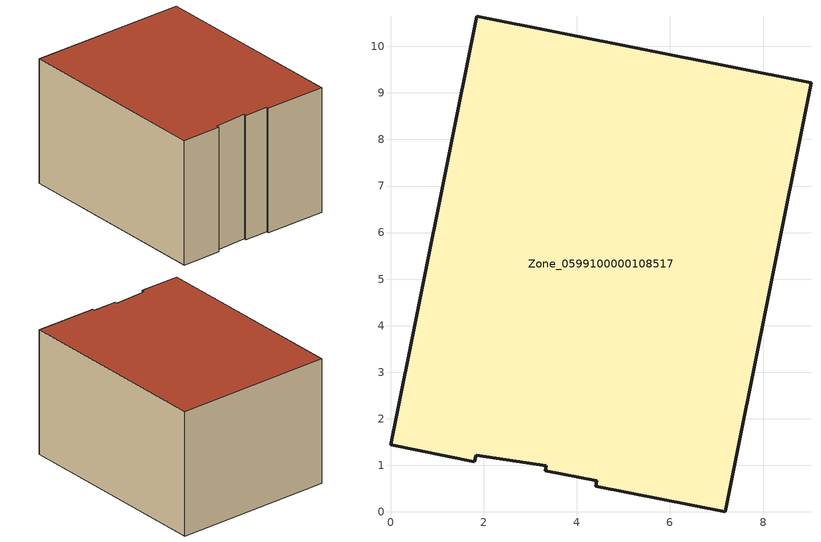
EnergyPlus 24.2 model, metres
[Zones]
Zone_0599100000108517
 floor ground (C_G): 4.43,0.67 3.32,0.88 3.35,0.99 1.84,1.22 1.8,1.08 0,1.44 1.85,10.65 9.03,9.22 7.19,0 4.41,0.56 z0
 wall outside (C_F): 0,1.44 1.8,1.08 1.84,1.22 3.35,0.99 3.32,0.88 4.43,0.67 4.41,0.56 7.19,0 9.03,9.22 1.85,10.65 0,1.44 z0:5.8
 roof outside (C_R): 3.32,0.88 4.43,0.67 4.41,0.56 7.19,0 9.03,9.22 1.85,10.65 0,1.44 1.8,1.08 1.84,1.22 3.35,0.99 z5.8
[BUILDING]
Pand.0599100000108517: North Axis=0; Terrain=City; Loads Convergence Tolerance Value=0.04; Temperature Convergence Tolerance Value=0.4; Solar Distribution=FullExterior; Maximum Number of Warmup Days=25; Minimum Number of Warmup Days=1
[Site:Location]
Rotterdam.The.Hague.AP_ZH_NLD Design_Conditions: Latitude=51.96; Longitude=4.45; Time Zone=1; Elevation=-4.5
[SITE:GROUNDTEMPERATURE:BUILDINGSURFACE]
18, 18, 18, 18, 18, 18, 18, 18, 18, 18, 18, 18
[MATERIAL] Thermal Absorptance=0.9; Solar Absorptance=0.7; Visible Absorptance=0.7
Name | Roughness | Thickness | Conductivity | Density | Specific Heat
G.D.1965 | MediumSmooth | 0.15 | 1 | 540 | 1210
F.D.1965 | Rough | 0.3 | 0.857143 | 1920 | 840
R.D.1965 | MediumRough | 0.2 | 0.08 | 1500 | 1000
[CONSTRUCTION]
C_G: G.D.1965
C_F: F.D.1965
C_R: R.D.1965
[ZONE]
Zone_0599100000108517: Type=1; Multiplier=1; Ceiling Height=Autocalculate; Volume=Autocalculate; Floor Area=autocalculate; Part of Total Floor Area=Yes
[ZONEINFILTRATION:DESIGNFLOWRATE]
Infil_Zone_0599100000108517: Zone or ZoneList or Space or SpaceList=Zone_0599100000108517; Schedule=AlwaysOn; Design Flow Rate Calculation Method=Flow/Area; Flow Rate per Floor Area=0.0042; Constant Term Coefficient=1; Temperature Term Coefficient=0; Velocity Term Coefficient=0; Velocity Squared Term Coefficient=0
[HVACTEMPLATE:ZONE:IDEALLOADSAIRSYSTEM]
Zone_0599100000108517: Maximum Heating Supply Air Temperature=50; Minimum Cooling Supply Air Temperature=13; Maximum Heating Supply Air Humidity Ratio=0.0156; Minimum Cooling Supply Air Humidity Ratio=0.0077; Heating Limit=NoLimit; Cooling Limit=NoLimit; Dehumidification Control Type=ConstantSensibleHeatRatio; Cooling Sensible Heat Ratio=0.7; Dehumidification Setpoint=60; Humidification Control Type=None; Humidification Setpoint=30; Outdoor Air Method=None; Outdoor Air Flow Rate per Person=0.00944; Outdoor Air Flow Rate per Zone Floor Area=0; Outdoor Air Flow Rate per Zone=0; Demand Controlled Ventilation Type=None; Outdoor Air Economizer Type=NoEconomizer; Heat Recovery Type=None; Sensible Heat Recovery Effectiveness=0.7; Latent Heat Recovery Effectiveness=0.65
[ZONECONTROL:THERMOSTAT]
ThermostatControl_Zone_0599100000108517: Zone or ZoneList=Zone_0599100000108517; Control Type Schedule=DualSetpointControlType; Control 1=Thermostat_Zone_0599100000108517; Temperature Difference Between Cutout And Setpoint=0
[THERMOSTATSETPOINT:DUALSETPOINT]
Thermostat_Zone_0599100000108517: Heating Setpoint Temperature Schedule=HeatingSetpoint_Zone_0599100000108517; Cooling Setpoint Temperature Schedule=CoolingSetpoint_Zone_0599100000108517
[SCHEDULE:COMPACT]
HeatingSetpoint_Zone_0599100000108517: Through: 12/31, For: AllDays, Until: 24:00, 21
CoolingSetpoint_Zone_0599100000108517: Through: 12/31, For: AllDays, Until: 24:00, 24
DualSetpointControlType: Through: 12/31, For: AllDays, Until: 24:00, 4
AlwaysOn: Through: 12/31, For: AllDays, Until: 24:00, 1
